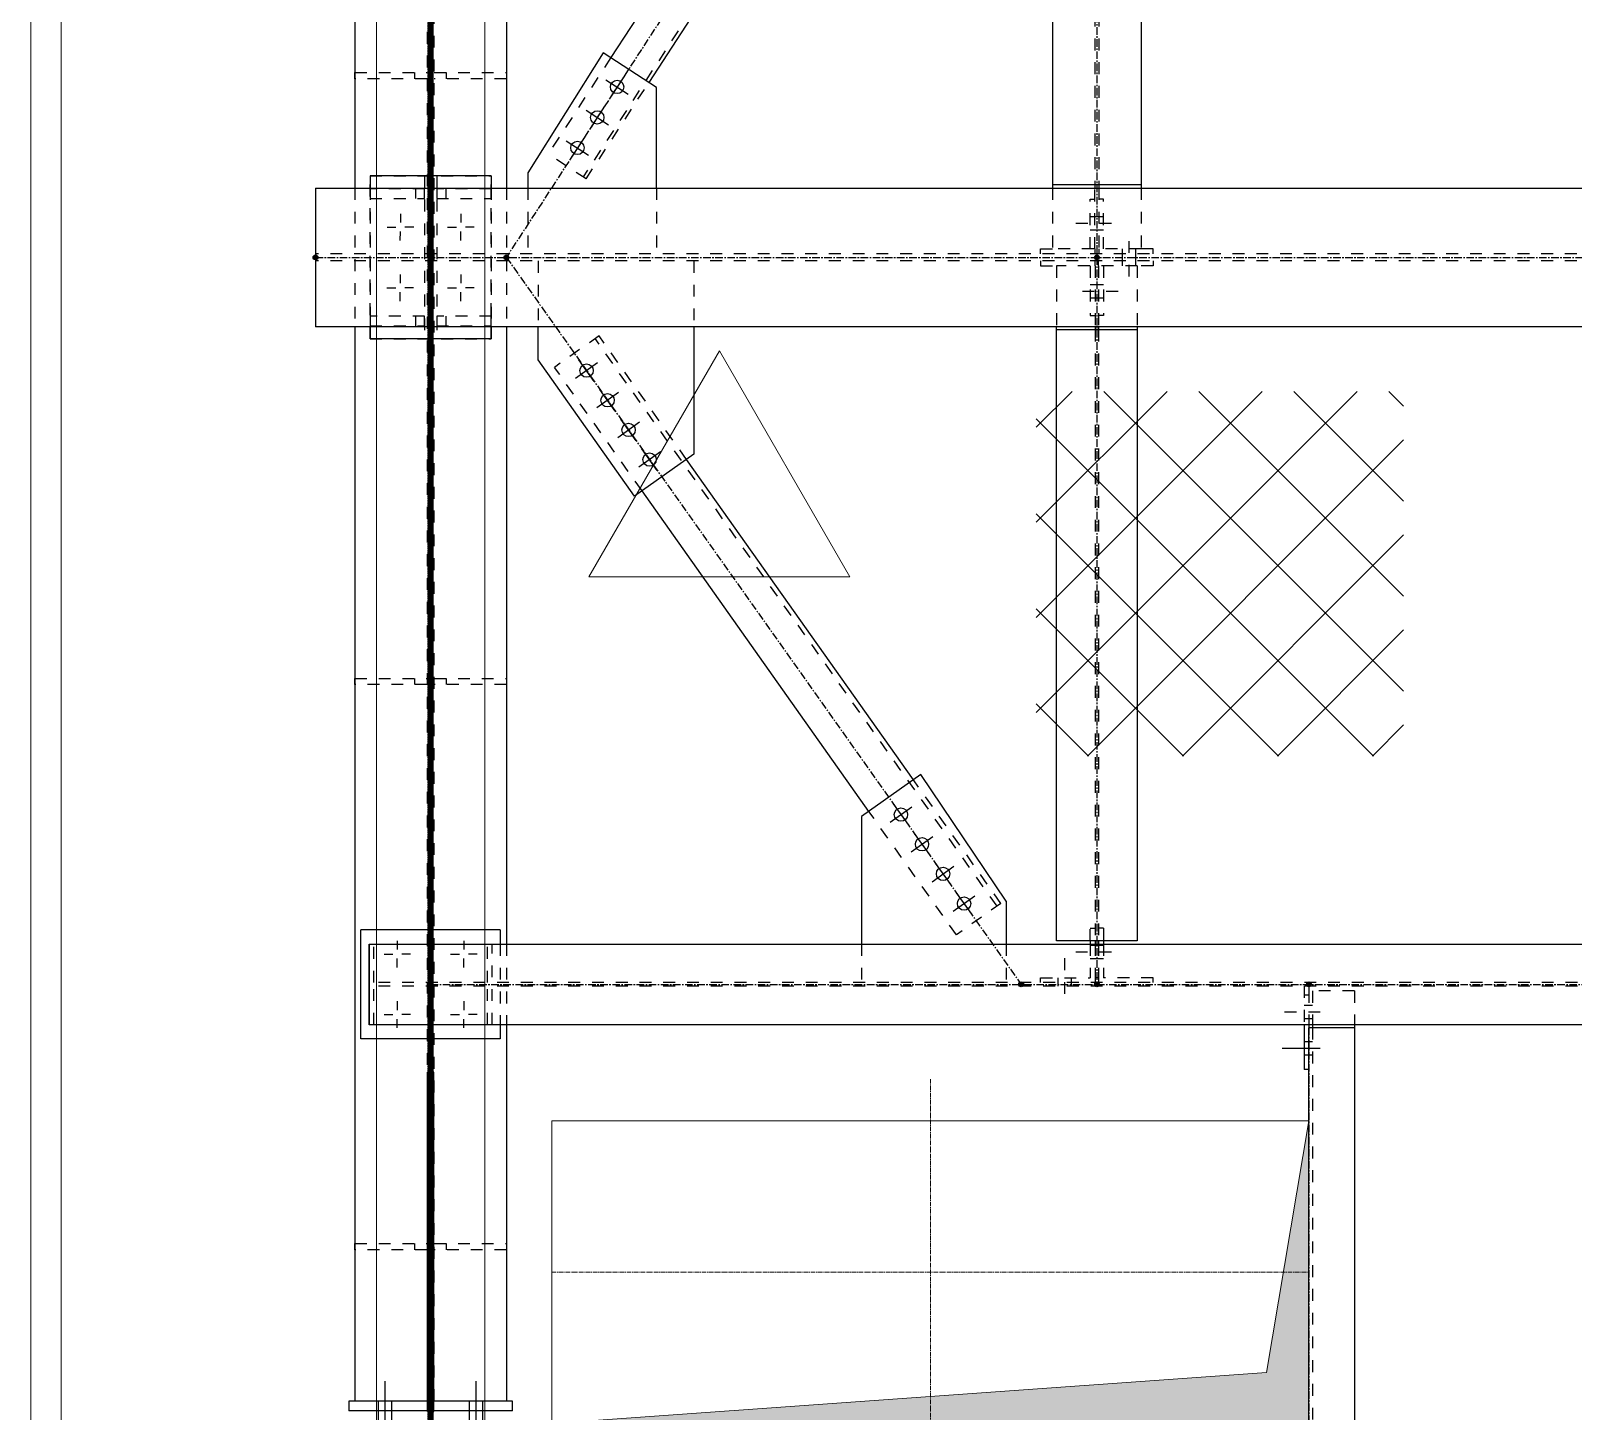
# Model space of a CAD drawing. Header units: inches. Extents: x 209270 to 234360, y -180214 to -150194.
# Drawn here: x 216352 to 218898, y -164968 to -162690 of the extents above; entities that cross this region are included whole.
import ezdxf

# ---------------------------------------------------------------- set-up
doc = ezdxf.new("R2010")
doc.units = ezdxf.units.IN
doc.header["$LTSCALE"] = 10
doc.header["$MEASUREMENT"] = 0
for name, pattern in [('CENTER', [2, 1.25, -0.25, 0.25, -0.25]), ('CENTER2', [1.125, 0.75, -0.125, 0.125, -0.125]), ('DXK_LINE_DOT2', [3.9198, 1.9599, -1.9599]), ('DXK_LINE_DOT5', [7.8785, 2.979, -0.9799, 0.9799, -0.9799, 0.9799, -0.9799]), ('HIDDEN', [0.375, 0.25, -0.125]), ('PHANTOM', [2.5, 1.25, -0.25, 0.25, -0.25, 0.25, -0.25])]:
    doc.linetypes.add(name, pattern=pattern)
for name, color, linetype in [('_STR_0', 7, 'Continuous'), ('_STR_1', 7, 'Continuous'), ('_STR_2', 7, 'Continuous'), ('_STR_4', 7, 'Continuous')]:
    doc.layers.add(name, color=color, linetype=linetype)
for name, color, linetype, lineweight in [('CEN', 1, 'CENTER', 9), ('CENETR LINE', 1, 'CENTER2', 9), ('CIVIL', 6, 'Continuous', 9), ('DIM', 42, 'Continuous', 13), ('handrail', 11, 'FENCELINE1', 9), ('HIDDEN', 3, 'HIDDEN', 9), ('MAIN OBJECT', 2, 'Continuous', 18), ('PANTHOM', 8, 'PHANTOM', 0), ('REV-C', 3, 'Continuous', 18), ('Sheeting', 4, 'Continuous', 0)]:
    doc.layers.add(name, color=color, linetype=linetype, lineweight=lineweight)
doc.linetypes.add('FENCELINE1', pattern='A,0.25,-0.1,[133,arial.ttf,S=0.1,R=0,X=-0.1,Y=0],-0.1,1', length=1.45)

# ---------------------------------------------------------------- blocks, each defined once
blk = doc.blocks.new('A$Cfcb50e18')
at = {"layer": 'MAIN OBJECT'}
h = blk.add_hatch(color=6, dxfattribs=at)
h.dxf.hatch_style = 1
h.paths.add_polyline_path([(625, 250), (625, -250), (-625, -250), (554.8, -165.5)])
at = {"layer": 'CENETR LINE'}
for p, q in [((0, 318.7), (0, -318.7)), ((-625, 0), (625, 0))]:
    blk.add_line(p, q, dxfattribs=at)
at = {"layer": 'CIVIL'}
blk.add_lwpolyline([(625, 250), (-625, 250), (-625, -250), (625, -250)], close=True, dxfattribs=at)
blk.add_lwpolyline([(625, 250), (554.8, -165.5), (-625, -250)], dxfattribs=at)
blk = doc.blocks.new('A$Ca106b763')
at = {"layer": 'REV-C'}
blk.add_lwpolyline([(0, 373.2), (-215.5, 0), (215.5, 0)], close=True, dxfattribs=at)
blk = doc.blocks.new('GridLine-116860372-116902 - 114867')
at = {"layer": '_STR_2', "color": 7, "linetype": 'DXK_LINE_DOT5'}
blk.add_line((217011.9, -165356.7), (217011.9, -153191), dxfattribs=at)
blk = doc.blocks.new('GridLine-116860372-154897 - 114867')
at = {"layer": '_STR_2', "color": 7, "linetype": 'DXK_LINE_DOT5'}
blk.add_line((217011.9, -166578), (217011.9, -163563.7), dxfattribs=at)
blk = doc.blocks.new('Part-116860372-157464 - 114867')
at = {"layer": '_STR_1', "color": 6, "linetype": 'DXK_LINE_DOT2'}
for p, q in [((217017.9, -163758.7), (217136.9, -163758.7)), ((217136.9, -163768.7), (217017.9, -163768.7)), ((217037.9, -163768.7), (217037.9, -163758.7)), ((217136.9, -163758.7), (217136.9, -163768.7))]:
    blk.add_line(p, q, dxfattribs=at)
blk = doc.blocks.new('Part-116860372-114981 - 114867')
at = {"layer": '_STR_4', "linetype": 'Continuous'}
blk.add_hatch(color=4, dxfattribs=at).paths.add_polyline_path([(216821.8, -163067.7, -1), (216821.8, -163059.7, -1)])
at = {"layer": '_STR_1', "color": 6, "linetype": 'DXK_LINE_DOT2'}
for p, q in [((225371.9, -163057.7), (216821.8, -163057.7)), ((225371.9, -163069.6), (216821.8, -163069.6))]:
    blk.add_line(p, q, dxfattribs=at)
at = {"layer": '_STR_2', "color": 2, "linetype": 'Continuous'}
for p, q in [((216821.8, -162949.2), (216821.8, -163178.2)), ((216821.8, -162949.2), (223004.9, -162949.2)), ((225386.9, -163178.2), (216821.8, -163178.2))]:
    blk.add_line(p, q, dxfattribs=at)
at = {"layer": '_STR_4', "color": 4, "linetype": 'CENTER'}
blk.add_line((216821.8, -163063.7), (225511.9, -163063.7), dxfattribs=at)
at = {"layer": '_STR_4', "color": 4, "linetype": 'Continuous'}
blk.add_circle((216821.8, -163063.7), 4, dxfattribs=at)
blk = doc.blocks.new('Part-116860372-114982 - 114867')
at = {"layer": '_STR_4', "linetype": 'Continuous'}
for points in [[(218111.9, -160067.7, -1), (218111.9, -160059.7, -1)], [(218111.9, -163067.7, -1), (218111.9, -163059.7, -1)]]:
    blk.add_hatch(color=4, dxfattribs=at).paths.add_polyline_path(points)
at = {"layer": '_STR_1', "color": 6, "linetype": 'DXK_LINE_DOT2'}
for p, q in [((218185.1, -160076.7), (218038.7, -160076.7)), ((218038.7, -160076.7), (218038.7, -160188.7)), ((218108.7, -160076.7), (218108.7, -160188.7)), ((218115, -160076.7), (218115, -160193.7)), ((218185.1, -160076.7), (218185.1, -160188.7)), ((218108.7, -160193.7), (218108.7, -162944.2)), ((218115, -160193.7), (218115, -162944.2)), ((218038.7, -162949.2), (218038.7, -163049.7)), ((218108.7, -163049.7), (218108.7, -162949.2)), ((218115, -162949.2), (218115, -163049.7)), ((218185.1, -162949.2), (218185.1, -163049.7)), ((218185.1, -163049.7), (218038.7, -163049.7))]:
    blk.add_line(p, q, dxfattribs=at)
at = {"layer": '_STR_2', "color": 2, "linetype": 'Continuous'}
for p, q in [((218038.7, -160188.7), (218038.7, -162949.2)), ((218185.1, -160193.7), (218038.7, -160193.7)), ((218108.7, -160188.7), (218108.7, -160193.7)), ((218115, -160193.7), (218115, -160188.7)), ((218185.1, -160188.7), (218185.1, -162949.2)), ((218185.1, -162944.2), (218038.7, -162944.2)), ((218108.7, -162944.2), (218108.7, -162949.2)), ((218115, -162944.2), (218115, -162949.2))]:
    blk.add_line(p, q, dxfattribs=at)
at = {"layer": '_STR_4', "color": 4, "linetype": 'CENTER'}
blk.add_line((218111.9, -160063.7), (218111.9, -163063.7), dxfattribs=at)
at = {"layer": '_STR_4', "color": 4, "linetype": 'Continuous'}
for centre in [(218111.9, -160063.7), (218111.9, -163063.7)]:
    blk.add_circle(centre, 4, dxfattribs=at)
blk = doc.blocks.new('Part-116860372-116027 - 114867')
at = {"layer": '_STR_1', "color": 6, "linetype": 'DXK_LINE_DOT2'}
for p, q in [((217006.9, -164408.7), (217006.9, -164968.7)), ((217016.9, -164968.7), (217016.9, -164408.7)), ((217006.9, -164811.7), (217016.9, -164811.7)), ((217006.9, -164968.7), (217006.9, -164968.7)), ((217006.9, -164968.7), (217016.9, -164968.7))]:
    blk.add_line(p, q, dxfattribs=at)
at = {"layer": '_STR_2', "color": 2, "linetype": 'Continuous'}
for p, q in [((217006.9, -164968.7), (217006.9, -164408.7)), ((217016.9, -164408.7), (217006.9, -164408.7)), ((217016.9, -164968.7), (217016.9, -164408.7)), ((217006.9, -164677.2), (217016.9, -164677.2))]:
    blk.add_line(p, q, dxfattribs=at)
blk = doc.blocks.new('Bolt-116860372-157450 - 114867')
at = {"layer": '_STR_2', "color": 1, "linetype": 'Continuous'}
for p, q in [((216936.9, -165006.7), (216936.9, -164918.7)), ((216936.9, -165006.7), (216936.9, -164918.7)), ((216936.9, -165006.7), (216936.9, -164918.7)), ((216936.9, -165006.7), (216936.9, -164918.7)), ((217086.9, -165006.7), (217086.9, -164918.7)), ((217086.9, -165006.7), (217086.9, -164918.7)), ((217086.9, -165006.7), (217086.9, -164918.7)), ((217086.9, -165006.7), (217086.9, -164918.7)), ((216925.9, -164967.7), (216925.9, -164951.7)), ((216925.9, -164967.7), (216925.9, -164951.7)), ((216925.9, -164967.7), (216925.9, -164951.7)), ((216925.9, -164967.7), (216925.9, -164951.7)), ((216925.9, -164993.7), (216925.9, -164968.7)), ((216925.9, -164993.7), (216925.9, -164968.7)), ((216925.9, -164993.7), (216925.9, -164968.7)), ((216925.9, -164993.7), (216925.9, -164968.7)), ((216947.9, -164967.7), (216947.9, -164951.7)), ((216947.9, -164967.7), (216947.9, -164951.7)), ((216947.9, -164967.7), (216947.9, -164951.7)), ((216947.9, -164967.7), (216947.9, -164951.7)), ((216947.9, -164993.7), (216947.9, -164968.7)), ((216947.9, -164993.7), (216947.9, -164968.7)), ((216947.9, -164993.7), (216947.9, -164968.7)), ((216947.9, -164993.7), (216947.9, -164968.7)), ((217075.9, -164967.7), (217075.9, -164951.7)), ((217075.9, -164967.7), (217075.9, -164951.7)), ((217075.9, -164967.7), (217075.9, -164951.7)), ((217075.9, -164967.7), (217075.9, -164951.7)), ((217075.9, -164993.7), (217075.9, -164968.7)), ((217075.9, -164993.7), (217075.9, -164968.7)), ((217075.9, -164993.7), (217075.9, -164968.7)), ((217075.9, -164993.7), (217075.9, -164968.7)), ((217097.9, -164967.7), (217097.9, -164951.7)), ((217097.9, -164967.7), (217097.9, -164951.7)), ((217097.9, -164967.7), (217097.9, -164951.7)), ((217097.9, -164967.7), (217097.9, -164951.7)), ((217097.9, -164993.7), (217097.9, -164968.7)), ((217097.9, -164993.7), (217097.9, -164968.7)), ((217097.9, -164993.7), (217097.9, -164968.7)), ((217097.9, -164993.7), (217097.9, -164968.7))]:
    blk.add_line(p, q, dxfattribs=at)
blk = doc.blocks.new('Part-116860372-114991 - 114867')
at = {"layer": '_STR_4', "linetype": 'Continuous'}
for points in [[(217011.9, -164267.7, -1), (217011.9, -164259.7, -1)], [(219211.9, -164267.7, -1), (219211.9, -164259.7, -1)]]:
    blk.add_hatch(color=4, dxfattribs=at).paths.add_polyline_path(points)
at = {"layer": '_STR_1', "color": 6, "linetype": 'DXK_LINE_DOT2'}
for p, q in [((216918.1, -164260.8), (216918.1, -164197.1)), ((217105.7, -164260.8), (217105.7, -164197.1)), ((217113.5, -164330.3), (217113.5, -164197.1)), ((219140.3, -164260.8), (216918.1, -164260.8)), ((216918.1, -164330.3), (216918.1, -164266.5)), ((219140.3, -164266.5), (216918.1, -164266.5)), ((217105.7, -164330.3), (217105.7, -164266.5)), ((219201, -164260.8), (219140.3, -164260.8)), ((219201, -164266.5), (219145.3, -164266.5)), ((219201, -164260.8), (219201, -164266.5))]:
    blk.add_line(p, q, dxfattribs=at)
at = {"layer": '_STR_2', "color": 2, "linetype": 'Continuous'}
for p, q in [((216910.3, -164330.3), (216910.3, -164197.1)), ((216910.3, -164197.1), (219140.3, -164197.1)), ((219140.3, -164197.1), (219140.3, -164330.3)), ((219140.3, -164260.8), (219145.3, -164260.8)), ((219145.3, -164266.5), (219140.3, -164266.5)), ((219140.3, -164330.3), (216910.3, -164330.3))]:
    blk.add_line(p, q, dxfattribs=at)
at = {"layer": '_STR_4', "color": 4, "linetype": 'CENTER'}
blk.add_line((217011.9, -164263.7), (219211.9, -164263.7), dxfattribs=at)
at = {"layer": '_STR_4', "color": 4, "linetype": 'Continuous'}
for centre in [(217011.9, -164263.7), (219211.9, -164263.7)]:
    blk.add_circle(centre, 4, dxfattribs=at)
blk = doc.blocks.new('Part-116860372-114992 - 114867')
at = {"layer": '_STR_4', "linetype": 'Continuous'}
for points in [[(218111.9, -163067.7, -1), (218111.9, -163059.7, -1)], [(218111.9, -164267.7, -1), (218111.9, -164259.7, -1)]]:
    blk.add_hatch(color=4, dxfattribs=at).paths.add_polyline_path(points)
at = {"layer": '_STR_1', "color": 6, "linetype": 'DXK_LINE_DOT2'}
for p, q in [((218178.5, -163077.6), (218045.3, -163077.6)), ((218045.3, -163077.6), (218045.3, -163178.2)), ((218109, -163077.6), (218109, -163178.2)), ((218114.7, -163077.6), (218114.7, -163178.2)), ((218178.5, -163077.6), (218178.5, -163178.2)), ((218109, -163183.2), (218109, -164192.1)), ((218114.7, -163183.2), (218114.7, -164192.1)), ((218109, -164197.1), (218109, -164252.8)), ((218114.7, -164197.1), (218114.7, -164252.8)), ((218114.7, -164252.8), (218109, -164252.8))]:
    blk.add_line(p, q, dxfattribs=at)
at = {"layer": '_STR_2', "color": 2, "linetype": 'Continuous'}
for p, q in [((218045.3, -164192.1), (218045.3, -163178.2)), ((218178.5, -163183.2), (218045.3, -163183.2)), ((218109, -163178.2), (218109, -163183.2)), ((218114.7, -163178.2), (218114.7, -163183.2)), ((218178.5, -163178.2), (218178.5, -164192.1)), ((218178.5, -164192.1), (218045.3, -164192.1)), ((218109, -164192.1), (218109, -164197.1)), ((218114.7, -164192.1), (218114.7, -164197.1))]:
    blk.add_line(p, q, dxfattribs=at)
at = {"layer": '_STR_4', "color": 4, "linetype": 'CENTER'}
blk.add_line((218111.9, -163063.7), (218111.9, -164263.7), dxfattribs=at)
at = {"layer": '_STR_4', "color": 4, "linetype": 'Continuous'}
for centre in [(218111.9, -163063.7), (218111.9, -164263.7)]:
    blk.add_circle(centre, 4, dxfattribs=at)
blk = doc.blocks.new('Part-116860372-115434 - 114867')
at = {"layer": '_STR_1', "color": 6, "linetype": 'DXK_LINE_DOT2'}
for p, q in [((218123, -162967.7), (218115, -162967.7)), ((218123, -163049.7), (218123, -162967.7)), ((218115, -163049.7), (218115, -163057.7)), ((218205, -163049.7), (218185.1, -163049.7)), ((218205, -163057.7), (218205, -163049.7))]:
    blk.add_line(p, q, dxfattribs=at)
blk = doc.blocks.new('Part-116860372-115078 - 114867')
at = {"layer": '_STR_4', "linetype": 'Continuous'}
for points in [[(218111.9, -161567.7, -1), (218111.9, -161559.7, -1)], [(217136.9, -163067.7, -1), (217136.9, -163059.7, -1)]]:
    blk.add_hatch(color=4, dxfattribs=at).paths.add_polyline_path(points)
at = {"layer": '_STR_1', "color": 6, "linetype": 'DXK_LINE_DOT2'}
for p, q in [((217960.8, -161731.9), (217857.2, -161891.2)), ((217960.8, -161731.9), (218023.7, -161772.8)), ((218018.6, -161769.5), (217263.7, -162930.9)), ((218023.7, -161772.8), (217920.1, -161932.1)), ((217309.4, -162734), (217205.9, -162893.3)), ((217268.7, -162934.2), (217372.3, -162774.9)), ((217268.7, -162934.2), (217205.9, -162893.3))]:
    blk.add_line(p, q, dxfattribs=at)
at = {"layer": '_STR_2', "color": 2, "linetype": 'Continuous'}
for p, q in [((217857.2, -161891.2), (217309.4, -162734)), ((217920.1, -161932.1), (217372.3, -162774.9))]:
    blk.add_line(p, q, dxfattribs=at)
at = {"layer": '_STR_4', "color": 4, "linetype": 'CENTER'}
blk.add_line((218111.9, -161563.7), (217136.9, -163063.7), dxfattribs=at)
at = {"layer": '_STR_4', "color": 4, "linetype": 'Continuous'}
for centre in [(218111.9, -161563.7), (217136.9, -163063.7)]:
    blk.add_circle(centre, 4, dxfattribs=at)
blk = doc.blocks.new('Part-116860372-115215 - 114867')
at = {"layer": '_STR_1', "color": 6, "linetype": 'DXK_LINE_DOT2'}
for p, q in [((218122.7, -164170.8), (218114.7, -164170.8)), ((218122.7, -164170.8), (218122.7, -164192.1)), ((218114.7, -164192.1), (218114.7, -164197.1)), ((218122.7, -164197.1), (218122.7, -164252.8)), ((218114.7, -164252.8), (218114.7, -164260.8)), ((218204.7, -164252.8), (218122.7, -164252.8)), ((218204.7, -164260.8), (218204.7, -164252.8))]:
    blk.add_line(p, q, dxfattribs=at)
at = {"layer": '_STR_2', "color": 2, "linetype": 'Continuous'}
blk.add_line((218122.7, -164192.1), (218122.7, -164197.1), dxfattribs=at)
blk = doc.blocks.new('Part-116860372-115099 - 114867')
at = {"layer": '_STR_4', "linetype": 'Continuous'}
for points in [[(218461.9, -164267.7, -1), (218461.9, -164259.7, -1)], [(218461.9, -165267.7, -1), (218461.9, -165259.7, -1)]]:
    blk.add_hatch(color=4, dxfattribs=at).paths.add_polyline_path(points)
at = {"layer": '_STR_1', "color": 6, "linetype": 'DXK_LINE_DOT2'}
for p, q in [((218461.9, -164274.5), (218461.9, -164335.3)), ((218536.9, -164274.5), (218461.9, -164274.5)), ((218467.6, -164274.5), (218467.6, -164330.3)), ((218536.9, -164274.5), (218536.9, -164330.3)), ((218467.6, -164335.3), (218467.6, -165163.7)), ((218461.9, -165163.7), (218461.9, -165251)), ((218467.6, -165168.7), (218467.6, -165251)), ((218536.9, -165168.7), (218536.9, -165251)), ((218536.9, -165251), (218461.9, -165251))]:
    blk.add_line(p, q, dxfattribs=at)
at = {"layer": '_STR_2', "color": 2, "linetype": 'Continuous'}
for p, q in [((218467.6, -164330.3), (218467.6, -164335.3)), ((218536.9, -164330.3), (218536.9, -165168.7)), ((218461.9, -165163.7), (218461.9, -164335.3)), ((218536.9, -164335.3), (218461.9, -164335.3)), ((218536.9, -165163.7), (218461.9, -165163.7)), ((218467.6, -165163.7), (218467.6, -165168.7))]:
    blk.add_line(p, q, dxfattribs=at)
at = {"layer": '_STR_4', "color": 4, "linetype": 'CENTER'}
for p, q in [((218461.9, -164263.7), (218461.9, -164274.5)), ((218461.9, -164335.3), (218461.9, -165163.7)), ((218461.9, -165251), (218461.9, -165263.7))]:
    blk.add_line(p, q, dxfattribs=at)
at = {"layer": '_STR_4', "color": 4, "linetype": 'Continuous'}
for centre in [(218461.9, -164263.7), (218461.9, -165263.7)]:
    blk.add_circle(centre, 4, dxfattribs=at)
blk = doc.blocks.new('Part-116860372-115111 - 114867')
at = {"layer": '_STR_4', "linetype": 'Continuous'}
for points in [[(217136.9, -163067.7, -1), (217136.9, -163059.7, -1)], [(217986.9, -164267.7, -1), (217986.9, -164259.7, -1)]]:
    blk.add_hatch(color=4, dxfattribs=at).paths.add_polyline_path(points)
at = {"layer": '_STR_1', "color": 6, "linetype": 'DXK_LINE_DOT2'}
for p, q in [((217289.9, -163193.2), (217216.4, -163245.2)), ((217947, -164134.7), (217283.3, -163197.8)), ((217434.4, -163397.2), (217289.9, -163193.2)), ((217360.9, -163449.2), (217216.4, -163245.2)), ((217953.5, -164130.1), (217809, -163926.1)), ((217880, -164182.1), (217735.5, -163978.1)), ((217953.5, -164130.1), (217880, -164182.1))]:
    blk.add_line(p, q, dxfattribs=at)
at = {"layer": '_STR_2', "color": 2, "linetype": 'Continuous'}
for p, q in [((217809, -163926.1), (217434.4, -163397.2)), ((217735.5, -163978.1), (217360.9, -163449.2))]:
    blk.add_line(p, q, dxfattribs=at)
at = {"layer": '_STR_4', "color": 4, "linetype": 'CENTER'}
blk.add_line((217136.9, -163063.7), (217986.9, -164263.7), dxfattribs=at)
at = {"layer": '_STR_4', "color": 4, "linetype": 'Continuous'}
for centre in [(217136.9, -163063.7), (217986.9, -164263.7)]:
    blk.add_circle(centre, 4, dxfattribs=at)
blk = doc.blocks.new('Part-116860372-115247 - 114867')
at = {"layer": '_STR_1', "color": 6, "linetype": 'DXK_LINE_DOT2'}
for p, q in [((218019, -163069.6), (218019, -163077.6)), ((218019, -163077.6), (218045.3, -163077.6)), ((218101, -163077.6), (218101, -163159.6)), ((218109, -163077.6), (218109, -163069.6)), ((218101, -163159.6), (218109, -163159.6))]:
    blk.add_line(p, q, dxfattribs=at)
blk = doc.blocks.new('Part-116860372-115214 - 114867')
at = {"layer": '_STR_1', "color": 6, "linetype": 'DXK_LINE_DOT2'}
for p, q in [((218101, -164192.1), (218101, -164170.8)), ((218101, -164170.8), (218109, -164170.8)), ((218101, -164197.1), (218101, -164252.8)), ((218109, -164192.1), (218109, -164197.1)), ((218019, -164260.8), (218019, -164252.8)), ((218019, -164252.8), (218101, -164252.8)), ((218109, -164252.8), (218109, -164260.8))]:
    blk.add_line(p, q, dxfattribs=at)
at = {"layer": '_STR_2', "color": 2, "linetype": 'Continuous'}
blk.add_line((218101, -164192.1), (218101, -164197.1), dxfattribs=at)
blk = doc.blocks.new('Bolt-116860372-115216 - 114867')
at = {"layer": '_STR_1', "color": 1, "linetype": 'DXK_LINE_DOT2'}
for p, q in [((218109, -164199.8), (218101, -164199.8)), ((218114.7, -164199.8), (218109, -164199.8)), ((218122.7, -164199.8), (218114.7, -164199.8)), ((218135.7, -164210.8), (218067.7, -164210.8)), ((218109, -164221.8), (218101, -164221.8)), ((218114.7, -164221.8), (218109, -164221.8)), ((218122.7, -164221.8), (218114.7, -164221.8))]:
    blk.add_line(p, q, dxfattribs=at)
blk = doc.blocks.new('Part-116860372-115246 - 114867')
at = {"layer": '_STR_1', "color": 6, "linetype": 'DXK_LINE_DOT2'}
for p, q in [((218114.7, -163077.6), (218114.7, -163069.6)), ((218122.7, -163077.6), (218122.7, -163159.6)), ((218204.7, -163077.6), (218178.5, -163077.6)), ((218204.7, -163069.6), (218204.7, -163077.6)), ((218122.7, -163159.6), (218114.7, -163159.6))]:
    blk.add_line(p, q, dxfattribs=at)
blk = doc.blocks.new('Bolt-116860372-115248 - 114867')
at = {"layer": '_STR_1', "color": 1, "linetype": 'DXK_LINE_DOT2'}
for p, q in [((218101, -163108.6), (218109, -163108.6)), ((218109, -163108.6), (218114.7, -163108.6)), ((218114.7, -163108.6), (218122.7, -163108.6)), ((218088, -163119.6), (218156, -163119.6)), ((218101, -163130.6), (218109, -163130.6)), ((218109, -163130.6), (218114.7, -163130.6)), ((218114.7, -163130.6), (218122.7, -163130.6))]:
    blk.add_line(p, q, dxfattribs=at)
blk = doc.blocks.new('Bolt-116860372-115289 - 114867')
at = {"layer": '_STR_1', "color": 1, "linetype": 'DXK_LINE_DOT2'}
for p, q in [((218153.7, -163049.7), (218153.7, -163057.7)), ((218153.7, -163057.7), (218153.7, -163069.6)), ((218164.7, -163036.7), (218164.7, -163109.7)), ((218175.7, -163049.7), (218175.7, -163057.7)), ((218175.7, -163057.7), (218175.7, -163069.6)), ((218153.7, -163069.6), (218153.7, -163077.6)), ((218175.7, -163069.6), (218175.7, -163077.6))]:
    blk.add_line(p, q, dxfattribs=at)
blk = doc.blocks.new('Bolt-116860372-115290 - 114867')
at = {"layer": '_STR_1', "color": 1, "linetype": 'DXK_LINE_DOT2'}
for p, q in [((218059, -164279.5), (218059, -164216.5)), ((218048, -164260.8), (218048, -164252.8)), ((218070, -164260.8), (218070, -164252.8)), ((218048, -164266.5), (218048, -164260.8)), ((218070, -164266.5), (218070, -164260.8))]:
    blk.add_line(p, q, dxfattribs=at)
blk = doc.blocks.new('Part-116860372-157362 - 114867')
at = {"layer": '_STR_1', "color": 6, "linetype": 'DXK_LINE_DOT2'}
for p, q in [((216911.9, -162949.2), (216911.9, -163178.2)), ((217111.9, -162949.2), (217111.9, -163178.2))]:
    blk.add_line(p, q, dxfattribs=at)
at = {"layer": '_STR_2', "color": 2, "linetype": 'Continuous'}
for p, q in [((216911.9, -162929.2), (216911.9, -162949.2)), ((217111.9, -162929.2), (216911.9, -162929.2)), ((217111.9, -162929.2), (217111.9, -162949.2)), ((216911.9, -163178.2), (216911.9, -163198.2)), ((217111.9, -163178.2), (217111.9, -163198.2)), ((217111.9, -163198.2), (216911.9, -163198.2))]:
    blk.add_line(p, q, dxfattribs=at)
blk = doc.blocks.new('Bolt-116860372-116305 - 114867')
at = {"layer": '_STR_2', "color": 1, "linetype": 'Continuous'}
for p, q in [((217287.2, -163237.9), (217251.3, -163263.4)), ((217282, -163268.6), (217256.6, -163232.7)), ((217321.9, -163286.9), (217286, -163312.3)), ((217316.7, -163317.6), (217291.3, -163281.7)), ((217356.6, -163335.9), (217320.7, -163361.3)), ((217351.4, -163366.5), (217325.9, -163330.6)), ((217391.3, -163384.8), (217355.4, -163410.2)), ((217386.1, -163415.5), (217360.6, -163379.6))]:
    blk.add_line(p, q, dxfattribs=at)
for centre in [(217269.3, -163250.6), (217304, -163299.6), (217338.7, -163348.6), (217373.3, -163397.5)]:
    blk.add_circle(centre, 11, dxfattribs=at)
blk = doc.blocks.new('Part-116860372-115433 - 114867')
at = {"layer": '_STR_1', "color": 6, "linetype": 'DXK_LINE_DOT2'}
for p, q in [((218100.7, -163049.7), (218100.7, -162967.7)), ((218100.7, -162967.7), (218108.7, -162967.7)), ((218018.7, -163057.7), (218018.7, -163049.7)), ((218018.7, -163049.7), (218038.7, -163049.7)), ((218108.7, -163049.7), (218108.7, -163057.7))]:
    blk.add_line(p, q, dxfattribs=at)
blk = doc.blocks.new('Bolt-116860372-115435 - 114867')
at = {"layer": '_STR_1', "color": 1, "linetype": 'DXK_LINE_DOT2'}
for p, q in [((218136, -163007.7), (218068, -163007.7)), ((218108.7, -162996.7), (218100.7, -162996.7)), ((218115, -162996.7), (218108.7, -162996.7)), ((218123, -162996.7), (218115, -162996.7)), ((218108.7, -163018.7), (218100.7, -163018.7)), ((218115, -163018.7), (218108.7, -163018.7)), ((218123, -163018.7), (218115, -163018.7))]:
    blk.add_line(p, q, dxfattribs=at)
blk = doc.blocks.new('Part-116860372-157462 - 114867')
at = {"layer": '_STR_1', "color": 6, "linetype": 'DXK_LINE_DOT2'}
for p, q in [((217017.9, -162758.7), (217136.9, -162758.7)), ((217136.9, -162768.7), (217017.9, -162768.7)), ((217037.9, -162768.7), (217037.9, -162758.7)), ((217136.9, -162758.7), (217136.9, -162768.7))]:
    blk.add_line(p, q, dxfattribs=at)
blk = doc.blocks.new('Part-116860372-115672 - 114867')
at = {"layer": '_STR_1', "color": 6, "linetype": 'DXK_LINE_DOT2'}
for p, q in [((218453.9, -164266.5), (218453.9, -164330.3)), ((218461.9, -164281.5), (218453.9, -164281.5)), ((218461.9, -164330.3), (218453.9, -164330.3))]:
    blk.add_line(p, q, dxfattribs=at)
at = {"layer": '_STR_2', "color": 2, "linetype": 'Continuous'}
for p, q in [((218453.9, -164330.3), (218453.9, -164404.5)), ((218461.9, -164330.3), (218461.9, -164335.3)), ((218461.9, -164404.5), (218453.9, -164404.5))]:
    blk.add_line(p, q, dxfattribs=at)
blk = doc.blocks.new('Bolt-116860372-115673 - 114867')
at = {"layer": '_STR_1', "color": 1, "linetype": 'DXK_LINE_DOT2'}
for p, q in [((218461.9, -164298.5), (218453.9, -164298.5)), ((218467.6, -164298.5), (218461.9, -164298.5)), ((218480.6, -164309.5), (218417.6, -164309.5)), ((218461.9, -164320.5), (218453.9, -164320.5)), ((218467.6, -164320.5), (218461.9, -164320.5))]:
    blk.add_line(p, q, dxfattribs=at)
at = {"layer": '_STR_2', "color": 1, "linetype": 'Continuous'}
for p, q in [((218461.9, -164358.5), (218453.9, -164358.5)), ((218467.6, -164358.5), (218461.9, -164358.5)), ((218480.6, -164369.5), (218417.6, -164369.5)), ((218461.9, -164380.5), (218453.9, -164380.5)), ((218467.6, -164380.5), (218461.9, -164380.5))]:
    blk.add_line(p, q, dxfattribs=at)
blk = doc.blocks.new('Bolt-116860372-116302 - 114867')
at = {"layer": '_STR_2', "color": 1, "linetype": 'Continuous'}
for p, q in [((217770.5, -163996.2), (217806.4, -163970.8)), ((217775.7, -163965.6), (217801.1, -164001.5)), ((217805.1, -164045.2), (217841, -164019.8)), ((217810.4, -164014.5), (217835.8, -164050.4)), ((217839.8, -164094.2), (217875.7, -164068.7)), ((217845.1, -164063.5), (217870.5, -164099.4)), ((217874.5, -164143.1), (217910.4, -164117.7)), ((217879.7, -164112.5), (217905.2, -164148.4))]:
    blk.add_line(p, q, dxfattribs=at)
for centre in [(217788.4, -163983.5), (217823.1, -164032.5), (217857.8, -164081.4), (217892.5, -164130.4)]:
    blk.add_circle(centre, 11, dxfattribs=at)
blk = doc.blocks.new('Part-116860372-115860 - 114867')
at = {"layer": '_STR_1', "color": 6, "linetype": 'DXK_LINE_DOT2'}
for p, q in [((216910.3, -164197.1), (216918.1, -164197.1)), ((217105.7, -164197.1), (217113.5, -164197.1)), ((216918.1, -164330.3), (216910.3, -164330.3)), ((217113.5, -164330.3), (217105.7, -164330.3))]:
    blk.add_line(p, q, dxfattribs=at)
at = {"layer": '_STR_2', "color": 2, "linetype": 'Continuous'}
blk.add_line((216910.3, -164197.1), (216910.3, -164330.3), dxfattribs=at)
blk = doc.blocks.new('Part-116860372-157449 - 114867')
at = {"layer": '_STR_1', "color": 6, "linetype": 'DXK_LINE_DOT2'}
for p, q in [((217005.9, -164951.7), (216886.9, -164951.7)), ((217016.9, -164967.7), (217006.9, -164967.7)), ((217136.9, -164951.7), (217017.9, -164951.7))]:
    blk.add_line(p, q, dxfattribs=at)
at = {"layer": '_STR_2', "color": 2, "linetype": 'Continuous'}
for p, q in [((216886.9, -164951.7), (216876.9, -164951.7)), ((216876.9, -164951.7), (216876.9, -164967.7)), ((217006.9, -164967.7), (216876.9, -164967.7)), ((217146.9, -164967.7), (217016.9, -164967.7)), ((217146.9, -164951.7), (217136.9, -164951.7)), ((217146.9, -164967.7), (217146.9, -164951.7))]:
    blk.add_line(p, q, dxfattribs=at)
blk = doc.blocks.new('Part-116860372-116304 - 114867')
at = {"layer": '_STR_1', "color": 6, "linetype": 'DXK_LINE_DOT2'}
for p, q in [((217189.4, -163069.6), (217189.4, -163178.2)), ((217446.6, -163069.6), (217446.6, -163178.2))]:
    blk.add_line(p, q, dxfattribs=at)
at = {"layer": '_STR_2', "color": 2, "linetype": 'Continuous'}
for p, q in [((217189.4, -163233), (217189.4, -163178.2)), ((217446.6, -163178.2), (217446.6, -163388.5)), ((217348.7, -163457.9), (217189.4, -163233)), ((217446.6, -163388.5), (217348.7, -163457.9))]:
    blk.add_line(p, q, dxfattribs=at)
blk = doc.blocks.new('Part-116860372-116301 - 114867')
at = {"layer": '_STR_1', "color": 6, "linetype": 'DXK_LINE_DOT2'}
for p, q in [((217723.3, -164197.1), (217723.3, -164260.8)), ((217962.2, -164197.1), (217962.2, -164260.8))]:
    blk.add_line(p, q, dxfattribs=at)
at = {"layer": '_STR_2', "color": 2, "linetype": 'Continuous'}
for p, q in [((217821.2, -163917.4), (217723.3, -163986.8)), ((217962.2, -164126.2), (217821.2, -163917.4)), ((217723.3, -163986.8), (217723.3, -164197.1)), ((217962.2, -164126.2), (217962.2, -164197.1))]:
    blk.add_line(p, q, dxfattribs=at)
blk = doc.blocks.new('Part-116860372-116346 - 114867')
at = {"layer": '_STR_1', "color": 6, "linetype": 'DXK_LINE_DOT2'}
for p, q in [((217172.3, -162949.2), (217172.3, -163057.7)), ((217384.9, -162949.2), (217384.9, -163057.7))]:
    blk.add_line(p, q, dxfattribs=at)
at = {"layer": '_STR_2', "color": 2, "linetype": 'Continuous'}
for p, q in [((217296.8, -162725.8), (217172.3, -162923.9)), ((217384.9, -162783.1), (217296.8, -162725.8)), ((217384.9, -162949.2), (217384.9, -162783.1)), ((217172.3, -162923.9), (217172.3, -162949.2))]:
    blk.add_line(p, q, dxfattribs=at)
blk = doc.blocks.new('Bolt-116860372-116347 - 114867')
at = {"layer": '_STR_2', "color": 1, "linetype": 'Continuous'}
for p, q in [((217301.2, -162770.4), (217338.1, -162794.4)), ((217331.7, -162764), (217307.7, -162800.9)), ((217268.5, -162820.7), (217305.4, -162844.7)), ((217299, -162814.3), (217275, -162851.2)), ((217235.8, -162871.1), (217272.7, -162895)), ((217266.3, -162864.6), (217242.3, -162901.5))]:
    blk.add_line(p, q, dxfattribs=at)
for centre in [(217319.7, -162782.4), (217287, -162832.7), (217254.3, -162883)]:
    blk.add_circle(centre, 11, dxfattribs=at)
blk = doc.blocks.new('Part-116860372-157360 - 114867')
at = {"layer": '_STR_1', "color": 6, "linetype": 'DXK_LINE_DOT2'}
for p, q in [((217021.9, -162929.2), (217001.9, -162929.2)), ((217001.9, -162929.2), (217001.9, -163198.2)), ((217021.9, -162929.2), (217021.9, -163198.2)), ((217021.9, -163198.2), (217001.9, -163198.2))]:
    blk.add_line(p, q, dxfattribs=at)
blk = doc.blocks.new('Part-116860372-157361 - 114867')
at = {"layer": '_STR_1', "color": 6, "linetype": 'DXK_LINE_DOT2'}
for p, q in [((217001.9, -162950.7), (216911.9, -162950.7)), ((216911.9, -162950.7), (216911.9, -162966.7)), ((216986.9, -162950.7), (216986.9, -162966.7)), ((217001.9, -162966.7), (217001.9, -162950.7)), ((216911.9, -162966.7), (217001.9, -162966.7))]:
    blk.add_line(p, q, dxfattribs=at)
blk = doc.blocks.new('Part-116860372-157363 - 114867')
at = {"layer": '_STR_1', "color": 6, "linetype": 'DXK_LINE_DOT2'}
for p, q in [((217001.9, -163160.7), (216911.9, -163160.7)), ((216911.9, -163160.7), (216911.9, -163176.7)), ((216986.9, -163160.7), (216986.9, -163176.7)), ((217001.9, -163176.7), (217001.9, -163160.7)), ((216911.9, -163176.7), (217001.9, -163176.7))]:
    blk.add_line(p, q, dxfattribs=at)
blk = doc.blocks.new('Part-116860372-157364 - 114867')
at = {"layer": '_STR_1', "color": 6, "linetype": 'DXK_LINE_DOT2'}
for p, q in [((217111.9, -162950.7), (217021.9, -162950.7)), ((217021.9, -162950.7), (217021.9, -162966.7)), ((217036.9, -162950.7), (217036.9, -162966.7)), ((217111.9, -162966.7), (217111.9, -162950.7)), ((217021.9, -162966.7), (217111.9, -162966.7))]:
    blk.add_line(p, q, dxfattribs=at)
blk = doc.blocks.new('Part-116860372-157365 - 114867')
at = {"layer": '_STR_1', "color": 6, "linetype": 'DXK_LINE_DOT2'}
for p, q in [((217111.9, -163160.7), (217021.9, -163160.7)), ((217021.9, -163160.7), (217021.9, -163176.7)), ((217036.9, -163160.7), (217036.9, -163176.7)), ((217111.9, -163176.7), (217111.9, -163160.7)), ((217021.9, -163176.7), (217111.9, -163176.7))]:
    blk.add_line(p, q, dxfattribs=at)
blk = doc.blocks.new('Part-116860372-157432 - 114867')
at = {"layer": '_STR_1', "color": 6, "linetype": 'DXK_LINE_DOT2'}
for p, q in [((217005.9, -158575.7), (217005.9, -164951.7)), ((217017.9, -164951.7), (217017.9, -158575.7)), ((217005.9, -164951.7), (217017.9, -164951.7))]:
    blk.add_line(p, q, dxfattribs=at)
blk = doc.blocks.new('Part-116860372-157433 - 114867')
at = {"layer": '_STR_1', "color": 6, "linetype": 'DXK_LINE_DOT2'}
for p, q in [((216886.9, -162949.2), (216886.9, -163178.2)), ((217136.9, -162949.2), (217136.9, -163178.2)), ((217136.9, -164197.1), (217136.9, -164330.3))]:
    blk.add_line(p, q, dxfattribs=at)
at = {"layer": '_STR_2', "color": 2, "linetype": 'Continuous'}
for p, q in [((216886.9, -162653.7), (216886.9, -162949.2)), ((217136.9, -162653.7), (217136.9, -162949.2)), ((216886.9, -163178.2), (216886.9, -164951.7)), ((217136.9, -163178.2), (217136.9, -164197.1)), ((217136.9, -164330.3), (217136.9, -164951.7)), ((217006.9, -164951.7), (216886.9, -164951.7)), ((217136.9, -164951.7), (217016.9, -164951.7))]:
    blk.add_line(p, q, dxfattribs=at)
blk = doc.blocks.new('Part-116860372-157447 - 114867')
at = {"layer": '_STR_1', "color": 6, "linetype": 'DXK_LINE_DOT2'}
blk.add_line((217126.9, -164197.1), (217126.9, -164330.3), dxfattribs=at)
at = {"layer": '_STR_2', "color": 2, "linetype": 'Continuous'}
for p, q in [((216896.9, -164353.7), (216896.9, -164173.7)), ((217126.9, -164173.7), (216896.9, -164173.7)), ((217126.9, -164173.7), (217126.9, -164197.1)), ((217126.9, -164330.3), (217126.9, -164353.7)), ((217126.9, -164353.7), (216896.9, -164353.7))]:
    blk.add_line(p, q, dxfattribs=at)
blk = doc.blocks.new('Bolt-116860372-157448 - 114867')
at = {"layer": '_STR_2', "color": 1, "linetype": 'Continuous'}
for p, q in [((216956.9, -164191.7), (216956.9, -164206.3)), ((217066.9, -164191.7), (217066.9, -164206.3)), ((216934.9, -164213.7), (216949.5, -164213.7)), ((216956.9, -164235.7), (216956.9, -164221)), ((216978.9, -164213.7), (216964.2, -164213.7)), ((217044.9, -164213.7), (217059.5, -164213.7)), ((217066.9, -164235.7), (217066.9, -164221)), ((217088.9, -164213.7), (217074.2, -164213.7)), ((216956.9, -164291.7), (216956.9, -164306.3)), ((217066.9, -164291.7), (217066.9, -164306.3)), ((216934.9, -164313.7), (216949.5, -164313.7)), ((216956.9, -164335.7), (216956.9, -164321)), ((216978.9, -164313.7), (216964.2, -164313.7)), ((217044.9, -164313.7), (217059.5, -164313.7)), ((217066.9, -164335.7), (217066.9, -164321)), ((217088.9, -164313.7), (217074.2, -164313.7))]:
    blk.add_line(p, q, dxfattribs=at)
blk = doc.blocks.new('Part-116860372-157458 - 114867')
at = {"layer": '_STR_1', "color": 6, "linetype": 'DXK_LINE_DOT2'}
for p, q in [((216911.9, -163198.2), (216911.9, -162929.2)), ((216911.9, -162929.2), (217111.9, -162929.2)), ((217111.9, -163198.2), (217111.9, -162929.2)), ((216911.9, -163198.2), (217111.9, -163198.2))]:
    blk.add_line(p, q, dxfattribs=at)
blk = doc.blocks.new('Bolt-116860372-157459 - 114867')
at = {"layer": '_STR_2', "color": 1, "linetype": 'Continuous'}
for p, q in [((216961.9, -162991.7), (216961.9, -163006.3)), ((217061.9, -162991.7), (217061.9, -163006.3)), ((216939.9, -163013.7), (216954.5, -163013.7)), ((216961.8, -163035.7), (216961.9, -163021)), ((216983.9, -163013.7), (216969.2, -163013.7)), ((217039.9, -163013.7), (217054.5, -163013.7)), ((217061.8, -163035.7), (217061.9, -163021)), ((217083.9, -163013.7), (217069.2, -163013.7)), ((216961.8, -163091.7), (216961.8, -163106.3)), ((217061.8, -163091.7), (217061.8, -163106.3)), ((216939.8, -163113.7), (216954.5, -163113.7)), ((216961.8, -163135.7), (216961.8, -163121)), ((216983.8, -163113.7), (216969.2, -163113.7)), ((217039.8, -163113.7), (217054.5, -163113.7)), ((217061.8, -163135.7), (217061.8, -163121)), ((217083.8, -163113.7), (217069.2, -163113.7))]:
    blk.add_line(p, q, dxfattribs=at)
blk = doc.blocks.new('Part-116860372-157463 - 114867')
at = {"layer": '_STR_1', "color": 6, "linetype": 'DXK_LINE_DOT2'}
for p, q in [((216886.9, -162768.7), (216886.9, -162758.7)), ((216886.9, -162758.7), (217005.9, -162758.7)), ((217005.9, -162768.7), (216886.9, -162768.7)), ((216985.9, -162768.7), (216985.9, -162758.7))]:
    blk.add_line(p, q, dxfattribs=at)
blk = doc.blocks.new('Part-116860372-157465 - 114867')
at = {"layer": '_STR_1', "color": 6, "linetype": 'DXK_LINE_DOT2'}
for p, q in [((216886.9, -163768.7), (216886.9, -163758.7)), ((216886.9, -163758.7), (217005.9, -163758.7)), ((217005.9, -163768.7), (216886.9, -163768.7)), ((216985.9, -163768.7), (216985.9, -163758.7))]:
    blk.add_line(p, q, dxfattribs=at)
blk = doc.blocks.new('Part-116860372-157466 - 114867')
at = {"layer": '_STR_1', "color": 6, "linetype": 'DXK_LINE_DOT2'}
for p, q in [((217017.9, -164691.7), (217136.9, -164691.7)), ((217136.9, -164701.7), (217017.9, -164701.7)), ((217037.9, -164701.7), (217037.9, -164691.7)), ((217136.9, -164691.7), (217136.9, -164701.7))]:
    blk.add_line(p, q, dxfattribs=at)
blk = doc.blocks.new('Part-116860372-157467 - 114867')
at = {"layer": '_STR_1', "color": 6, "linetype": 'DXK_LINE_DOT2'}
for p, q in [((216886.9, -164701.7), (216886.9, -164691.7)), ((216886.9, -164691.7), (217005.9, -164691.7)), ((217005.9, -164701.7), (216886.9, -164701.7)), ((216985.9, -164701.7), (216985.9, -164691.7))]:
    blk.add_line(p, q, dxfattribs=at)

msp = doc.modelspace()

# ---------------------------------------------------------------- hatches: boundary and pattern name
at = {"layer": 'PANTHOM'}
h = msp.add_hatch(dxfattribs=at)
h.set_pattern_fill('ANSI37', color=256, scale=887.309452, angle=-180)
h.set_pattern_definition([(225, (321856.98, 2107461.77), (78.4278163, -78.4278163), []), (315, (321856.98, 2107461.77), (78.4278163, 78.4278163), [])])
h.paths.add_polyline_path([(218618.2, -163887.1), (218618.2, -163284.9), (218011.6, -163284.9), (218011.6, -163887.1)])

# ---------------------------------------------------------------- linework, layer by layer
at = {"layer": 'CEN', "elevation": 0.8}
msp.add_lwpolyline([(217011.9, -155263.7), (228511.9, -155263.7), (228511.9, -165263.7), (217011.9, -165263.7)], close=True, dxfattribs=at)
at = {"layer": 'handrail', "const_width": 10}
msp.add_lwpolyline([(217011.9, -157988.4), (217011.9, -165263.7), (228511.9, -165263.7), (228511.9, -163968.7)], dxfattribs=at)
at = {"layer": 'HIDDEN', "elevation": 0.8}
msp.add_lwpolyline([(217007.5, -165259.3), (217007.5, -155268.1), (217016.3, -155268.1), (217016.3, -165259.3)], close=True, dxfattribs=at)
at = {"layer": 'MAIN OBJECT', "elevation": 0.8}
msp.add_lwpolyline([(216922.5, -165259.3), (216922.5, -155268.1), (217101.3, -155268.1), (217101.3, -165259.3)], close=True, dxfattribs=at)
at = {"layer": 'Sheeting'}
for points in [[(216351.9, -154713.7), (229171.9, -154713.7), (229171.9, -165813.7), (216351.9, -165813.7)], [(216401.9, -154763.7), (229121.9, -154763.7), (229121.9, -165763.7), (216401.9, -165763.7)]]:
    msp.add_lwpolyline(points, close=True, dxfattribs=at)

# ---------------------------------------------------------------- block references
at = {"layer": '_STR_0', "zscale": 0.8}
for name in ['GridLine-116860372-116902 - 114867', 'Part-116860372-157433 - 114867', 'Part-116860372-157432 - 114867', 'Part-116860372-114982 - 114867', 'Part-116860372-115078 - 114867', 'Part-116860372-116346 - 114867', 'Part-116860372-157463 - 114867', 'Part-116860372-157462 - 114867', 'Bolt-116860372-116347 - 114867', 'Part-116860372-157362 - 114867', 'Part-116860372-157458 - 114867', 'Part-116860372-157360 - 114867', 'Part-116860372-114981 - 114867', 'Part-116860372-157361 - 114867', 'Part-116860372-157364 - 114867', 'Part-116860372-115433 - 114867', 'Part-116860372-115434 - 114867', 'Bolt-116860372-157459 - 114867', 'Bolt-116860372-115435 - 114867', 'Part-116860372-115111 - 114867', 'Part-116860372-114992 - 114867', 'Bolt-116860372-115289 - 114867', 'Part-116860372-116304 - 114867', 'Part-116860372-115247 - 114867', 'Part-116860372-115246 - 114867', 'Bolt-116860372-115248 - 114867', 'Part-116860372-157363 - 114867', 'Part-116860372-157365 - 114867', 'Bolt-116860372-116305 - 114867', 'GridLine-116860372-154897 - 114867', 'Part-116860372-157465 - 114867', 'Part-116860372-157464 - 114867', 'Part-116860372-116301 - 114867', 'Bolt-116860372-116302 - 114867', 'Part-116860372-157447 - 114867', 'Part-116860372-115214 - 114867', 'Part-116860372-115215 - 114867', 'Part-116860372-114991 - 114867', 'Part-116860372-115860 - 114867', 'Bolt-116860372-157448 - 114867', 'Bolt-116860372-115216 - 114867', 'Bolt-116860372-115290 - 114867', 'Part-116860372-115672 - 114867', 'Part-116860372-115099 - 114867', 'Bolt-116860372-115673 - 114867', 'Part-116860372-116027 - 114867', 'Part-116860372-157467 - 114867', 'Part-116860372-157466 - 114867', 'Bolt-116860372-157450 - 114867', 'Part-116860372-157449 - 114867']:
    msp.add_blockref(name, (0, 0), dxfattribs=at)
at = {"layer": 'DIM'}
msp.add_blockref('A$Cfcb50e18', (217836.9, -164738.7, 0.8), dxfattribs=at)
at = {"layer": 'REV-C'}
msp.add_blockref('A$Ca106b763', (217488.6, -163591), dxfattribs=at)

doc.saveas('drawing.dxf')
